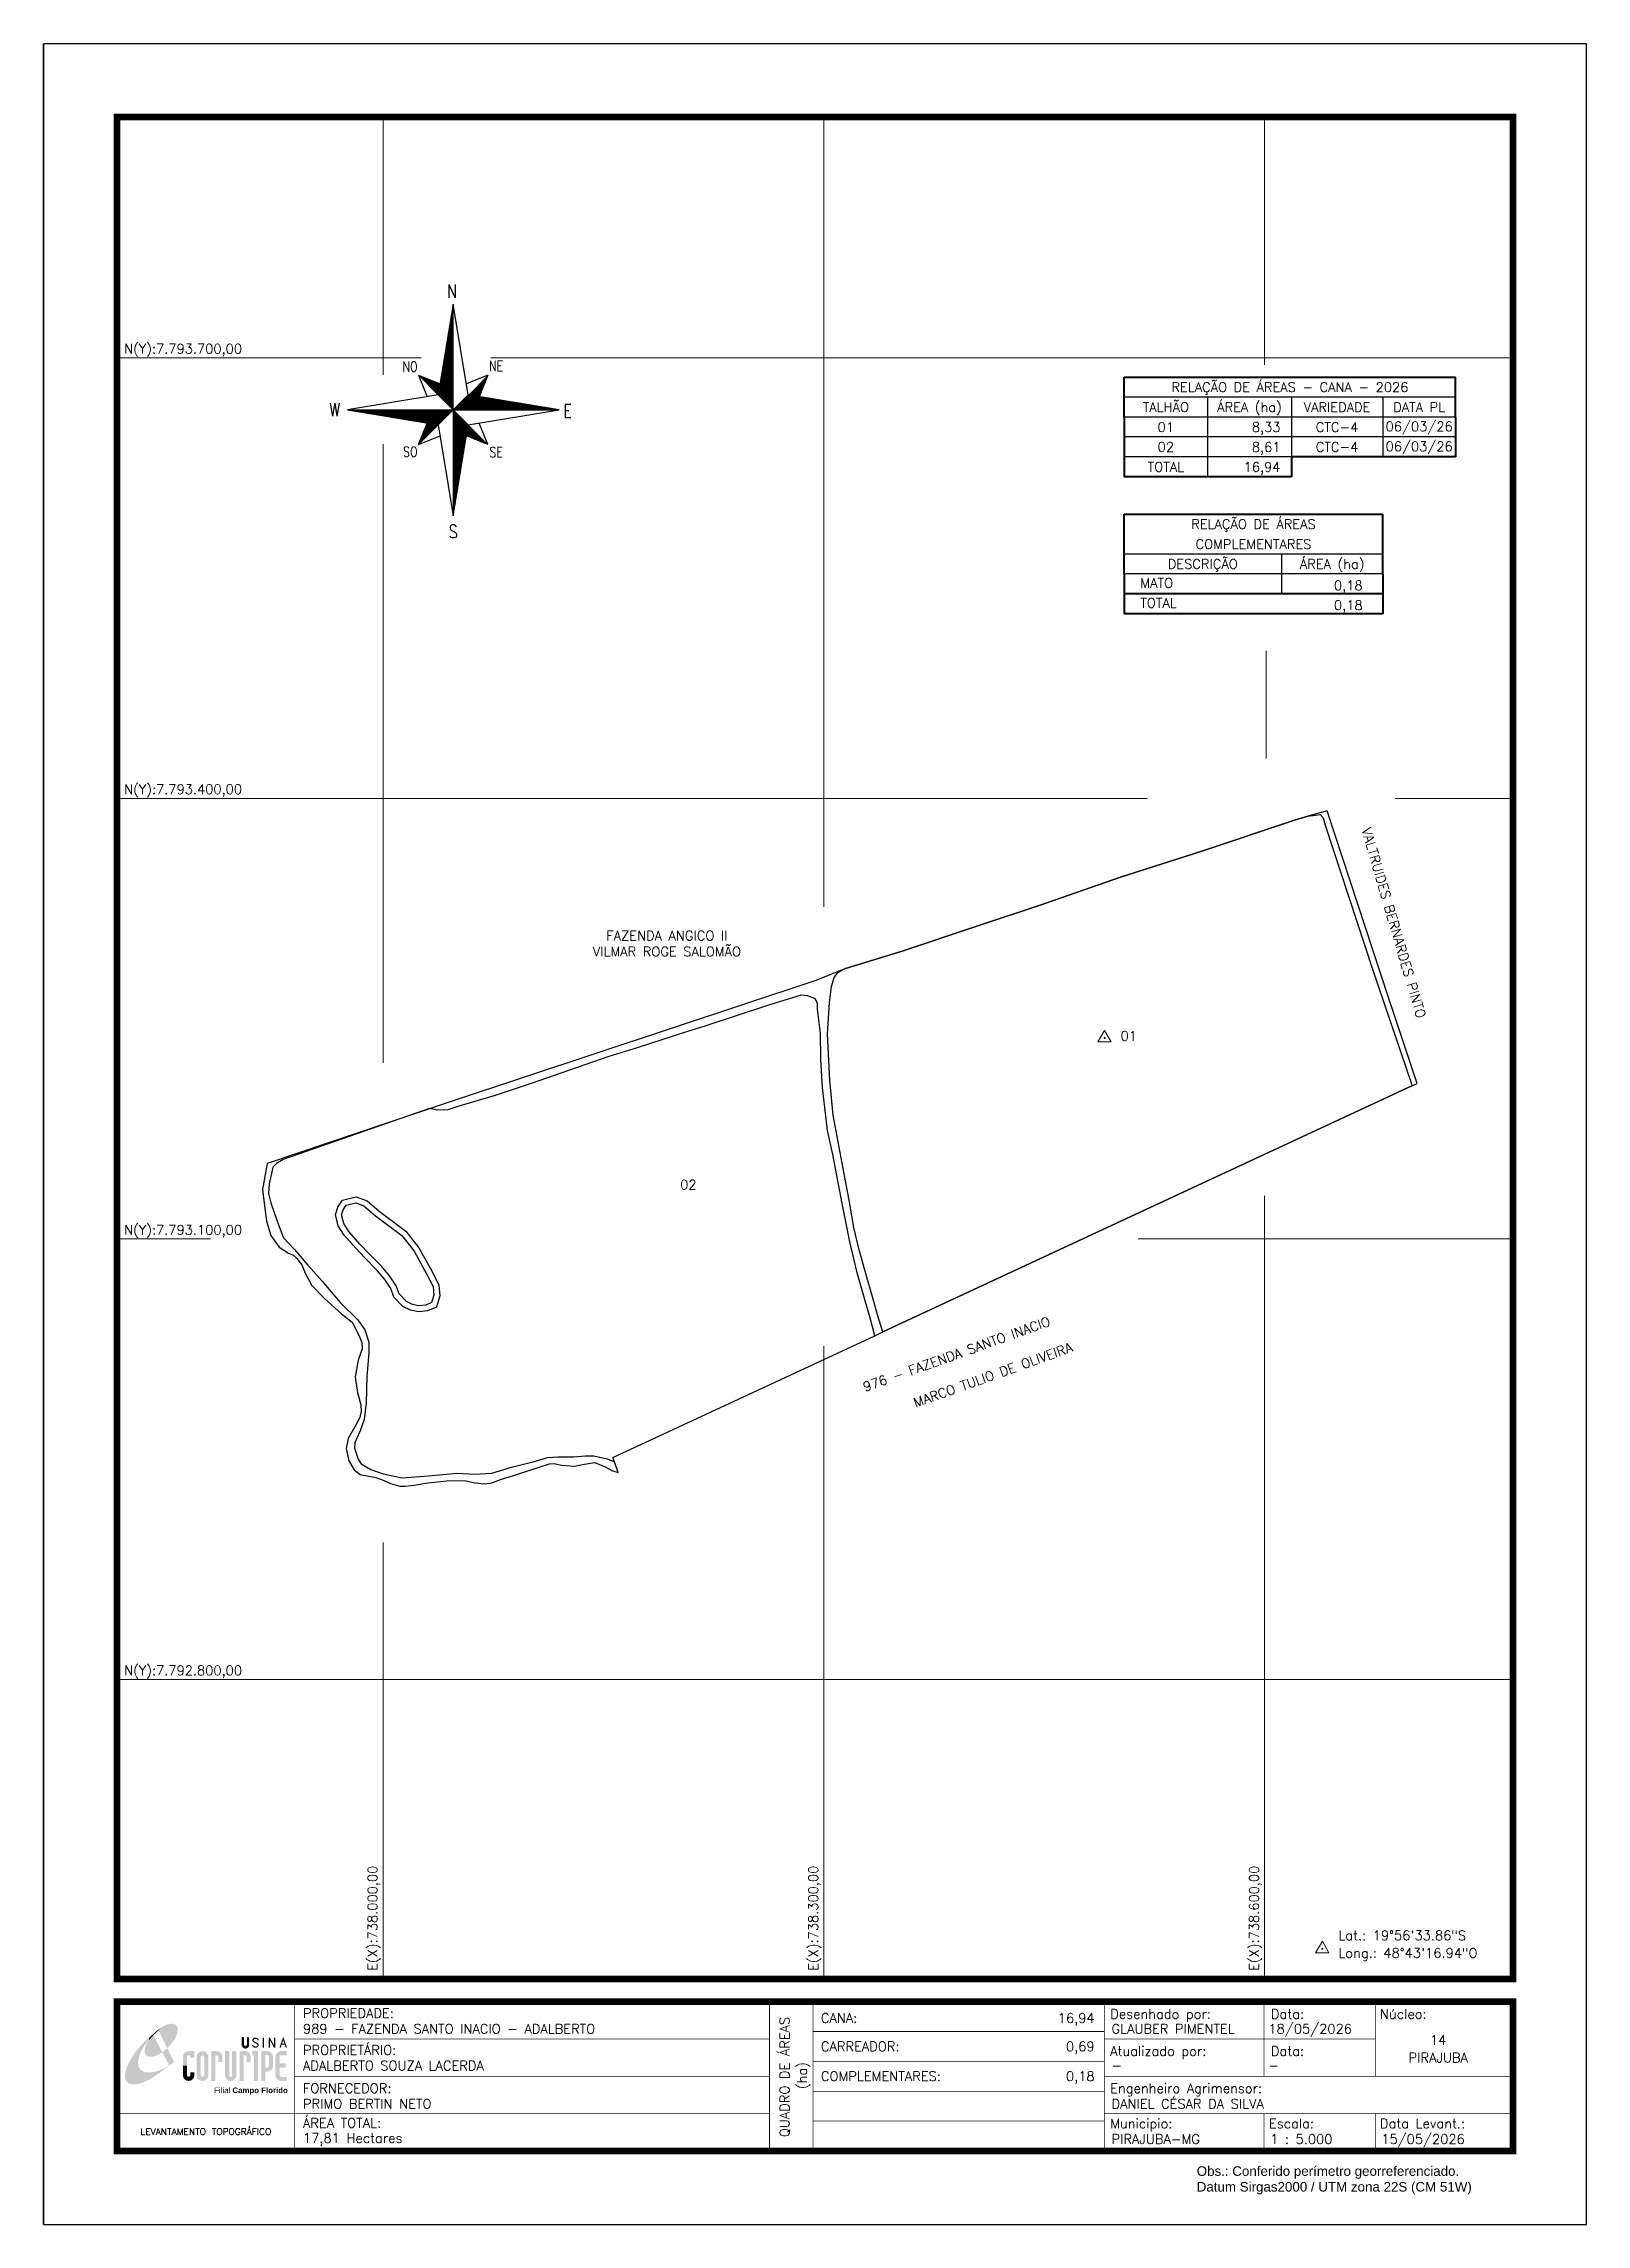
# Model space of a CAD drawing. Header units: inches. Extents: x 737769 to 738819, y 7792429 to 7793914.
import ezdxf
from ezdxf.enums import TextEntityAlignment as Align

# ---------------------------------------------------------------- set-up
doc = ezdxf.new("R2010")
doc.units = ezdxf.units.IN
doc.header["$MEASUREMENT"] = 0
doc.linetypes.add('LIN0', pattern=[0])
for name, color, linetype, lineweight in [('0114000989', 1, 'Continuous', 25), ('0114000989001', 5, 'Continuous', 25), ('0114000989002', 5, 'Continuous', 25), ('MALHA', 8, 'Continuous', 9)]:
    doc.layers.add(name, color=color, linetype=linetype, lineweight=lineweight)
for name, color, linetype in [('MARGEM', 5, 'Continuous'), ('MATO', 3, 'Continuous'), ('QUADRO_DE_AREAS_CANA_2026', 7, 'Continuous'), ('QUADRO_DE_AREAS_COMPLEMENTARES', 7, 'Continuous'), ('SETA_NORTE', 3, 'Continuous'), ('TEXTO', 7, 'Continuous'), ('TEXTO CONFRONTANTES', 7, 'Continuous'), ('TEXTO_NUN_TAL', 7, 'Continuous')]:
    doc.layers.add(name, color=color, linetype=linetype)
doc.styles.add('ARIAL', font='arial.ttf')
doc.styles.add('marcelo', font='arial.ttf')
doc.styles.add('ROMANS', font='')
doc.styles.add('SIMPLEX', font='', dxfattribs={"height": 0.2})
doc.styles.get("Standard").update_dxf_attribs({"font": ''})
doc.styles.get('ROMANS').set_extended_font_data('romans.shx')
doc.styles.get('SIMPLEX').set_extended_font_data('simplex.shx')
doc.styles.get('Standard').set_extended_font_data('txt.shx')

# ---------------------------------------------------------------- blocks, each defined once
blk = doc.blocks.new('A$C78F83FB3')
at = {"layer": 'MARGEM'}
h = blk.add_hatch(color=20, dxfattribs=at)
edge = h.paths.add_edge_path()
edge.add_ellipse((19.49, 23.77), major_axis=(-6.68, -6.67), ratio=0.469426, start_angle=292.73277, end_angle=601.25787)
edge.add_ellipse((22.83, 22.05), major_axis=(12.64, 11.29), ratio=0.457614, start_angle=79.90686, end_angle=107.91393)
edge = h.paths.add_edge_path()
edge.add_ellipse((18.28, 18.7), major_axis=(13.95, 13.59), ratio=0.386848, start_angle=63.96117, end_angle=264.59932)
edge.add_ellipse((22.83, 22.05), major_axis=(12.64, 11.29), ratio=0.457614, start_angle=107.91393, end_angle=245.11815, ccw=False)
edge.add_ellipse((19.49, 23.77), major_axis=(-6.68, -6.67), ratio=0.469426, start_angle=241.25787, end_angle=292.73277, ccw=False)
for color, points in [(20, [(15.46, 26.12), (14.17, 24.81), (14.06, 24.24), (14.39, 23.97), (14.67, 24.54), (19.47, 29.32), (18.48, 28.66), (17.31, 27.78)]), (7, [(58.42, 24.9), (57.9, 24.9), (57.9, 21.73, -0.414214), (57.15, 20.98), (56.84, 20.98, -0.414214), (56.09, 21.73), (56.09, 24.9), (55.57, 24.9), (55.57, 21.73, 0.414214), (56.84, 20.46), (57.15, 20.46, 0.414214), (58.42, 21.73)]), (7, [(61.7, 24.9), (61.23, 24.9, 0.396318), (60.04, 23.78), (60.04, 23.72, 0.151912), (60.39, 22.97), (60.46, 22.92), (62.18, 22), (62.85, 21.83, 0.12407), (62.51, 22.42), (60.75, 23.36, -0.13192), (60.56, 23.77, -0.385578), (61.23, 24.37), (61.7, 24.37, -0.414214), (62.37, 23.7), (62.89, 23.7, 0.414214)]), (7, [(62.37, 23.7), (62.89, 23.7, 0.414214), (61.7, 24.9), (61.23, 24.9, 0.396318), (60.04, 23.78), (60.04, 23.72, 0.151912), (60.39, 22.97), (60.46, 22.92), (62.18, 22), (62.18, 22, -0.131921), (62.37, 21.59, -0.385578), (61.7, 20.98), (61.23, 20.98, -0.414214), (60.56, 21.65), (60.04, 21.65, 0.414214), (61.23, 20.46), (61.7, 20.46, 0.402546), (62.89, 21.61, 0.165292), (62.51, 22.42), (60.75, 23.36, -0.13192), (60.56, 23.77, -0.385578), (61.23, 24.37), (61.7, 24.37, -0.414214)]), (7, [(30.97, 12.46), (29.13, 12.46), (29.13, 8.21, 1), (34.29, 8.21), (34.29, 9.41), (32.45, 9.41), (32.45, 8.21, -1), (30.97, 8.21)])]:
    blk.add_hatch(color=color, dxfattribs=at).paths.add_polyline_path(points)
h = blk.add_hatch(color=7, dxfattribs=at)
h.paths.add_polyline_path([(65.24, 24.9), (64.72, 24.9), (64.72, 20.46), (65.24, 20.46)])
h.paths.add_polyline_path([(67.38, 20.46), (67.9, 20.46), (67.9, 23.74), (69.74, 20.46), (70.23, 20.46), (70.23, 24.9), (69.71, 24.9), (69.71, 21.58), (67.85, 24.9), (67.38, 24.9)])
h.paths.add_polyline_path([(72.17, 20.46), (72.72, 20.46), (73.14, 21.73), (74.49, 21.73), (74.9, 20.46), (75.45, 20.46), (74, 24.9), (73.62, 24.9)])
h.paths.add_polyline_path([(73.81, 23.8), (74.32, 22.25), (73.31, 22.25)], flags=16)
h = blk.add_hatch(color=7, dxfattribs=at)
h.paths.add_polyline_path([(31.71, 18.93, 0.414214), (29.13, 16.35), (29.13, 12.46), (30.97, 12.46), (30.97, 16.35, -0.414214), (31.71, 17.09), (32.45, 17.09), (32.45, 16.02), (34.29, 16.02), (34.29, 18.93)])
h.paths.add_polyline_path([(44.15, 17.09, -0.414214), (44.89, 16.35), (44.89, 14.1), (46.72, 14.1), (46.72, 16.17, 0.433937), (44.15, 18.93), (41.77, 18.93), (41.77, 12.46), (43.61, 12.46), (43.61, 17.09)])
h.paths.add_polyline_path([(43.61, 12.46), (41.77, 12.46), (41.77, 5.62), (43.61, 5.62)])
h.paths.add_polyline_path([(47.92, 12.46), (49.75, 12.46), (49.75, 18.93), (47.92, 18.93)])
h.paths.add_polyline_path([(52.91, 18.93), (51.08, 18.93), (51.08, 12.46), (52.91, 12.46)])
h.paths.add_polyline_path([(51.08, 8.12, -1), (49.75, 8.12), (49.75, 12.46), (47.92, 12.46), (47.92, 8.12, 1), (52.91, 8.12), (52.91, 12.46), (51.08, 12.46)])
h.paths.add_polyline_path([(54.41, 12.46), (56.25, 12.46), (56.25, 17.09), (56.79, 17.09, -0.414214), (57.53, 16.35), (57.53, 14.1), (59.36, 14.1), (59.36, 16.17, 0.433937), (56.79, 18.93), (54.41, 18.93)])
h.paths.add_polyline_path([(56.25, 12.46), (54.41, 12.46), (54.41, 5.62), (56.25, 5.62)])
h.paths.add_polyline_path([(60.73, 12.46), (62.58, 12.46), (62.58, 18.93), (60.02, 18.93), (60.02, 17.08), (60.73, 17.08)])
h.paths.add_polyline_path([(62.58, 12.46), (60.73, 12.46), (60.73, 5.62), (62.58, 5.62)])
h.paths.add_polyline_path([(64.06, 12.46), (65.82, 12.46), (65.82, 17.17), (66.66, 17.17, -0.450417), (67.48, 16.25), (67.48, 12.46), (69.24, 12.46, 0.002307), (69.24, 12.48, 0.005282), (69.23, 12.54, -0.000938), (69.23, 12.53), (69.23, 16.17, 0.433937), (66.66, 18.93), (64.06, 18.93)])
h.paths.add_polyline_path([(64.06, 5.62), (65.82, 5.62), (65.82, 9.77), (66.66, 9.77, 0.426056), (69.24, 12.46), (67.48, 12.46), (67.48, 12.45, -0.450417), (66.66, 11.53), (65.82, 11.53), (65.82, 12.46), (64.06, 12.46)])
h.paths.add_polyline_path([(70.37, 12.46), (74.87, 12.46), (74.87, 13.44), (72.21, 13.44), (72.21, 16.35, -0.414214), (72.95, 17.09), (75.38, 17.09), (75.38, 18.93), (72.95, 18.93, 0.414214), (70.37, 16.35)])
h.paths.add_polyline_path([(72.21, 11.62), (74.87, 11.62), (74.87, 12.46), (70.37, 12.46), (70.37, 8.21, 0.414214), (72.95, 5.62), (75.38, 5.62), (75.38, 7.47), (72.95, 7.47, -0.414214), (72.21, 8.21)])
h = blk.add_hatch(color=7, dxfattribs=at)
h.paths.add_polyline_path([(35.29, 16.35), (35.29, 8.21, 1), (40.46, 8.21, 0.016978), (40.45, 8.38), (40.45, 16.17, 0.433937), (37.88, 18.93), (37.87, 18.93, 0.41391)])
h.paths.add_polyline_path([(38.62, 16.35), (38.62, 8.21, -1), (37.13, 8.21), (37.13, 16.35, -1)], flags=16)
at = {"layer": 'MARGEM', "color": 7}
blk.add_lwpolyline([(58.42, 24.9), (57.9, 24.9), (57.9, 21.73, -0.414214), (57.15, 20.98), (56.84, 20.98, -0.414214), (56.09, 21.73), (56.09, 24.9), (55.57, 24.9), (55.57, 21.73, 0.414214), (56.84, 20.46), (57.15, 20.46, 0.414214), (58.42, 21.73), (58.42, 24.9)], format="xyb", close=True, dxfattribs=at)
at = {"layer": 'MARGEM', "color": 252, "insert": (43.05, 2.72), "char_height": 2.5, "attachment_point": 1, "style": 'ARIAL'}
blk.add_mtext_dynamic_manual_height_columns('Filial {\\fArial|b1|i0|c0|p34;Campo Florido}', width=33.0271, gutter_width=2.46, heights=[2.95], dxfattribs=at)
blk = doc.blocks.new('A$C309442C0')
at = {"layer": 'SETA_NORTE', "linetype": 'Continuous'}
h = blk.add_hatch(dxfattribs=at)
h.set_pattern_fill('ANSI31', color=256, scale=0.1375, angle=-90, style=0)
h.set_pattern_definition([(315, (-215853.3434, 13873.16845), (0.3086963042, 0.3086963042), [])])
h.paths.add_polyline_path([(73.5, 97.4), (74.7, 104.9), (60, 110.8)])
h = blk.add_hatch(dxfattribs=at)
h.set_pattern_fill('ANSI31', color=256, scale=0.1375, angle=180, style=0)
h.set_pattern_definition([(225, (13869.59828, 216024.21475), (0.3086963042, -0.3086963042), [])])
h.paths.add_polyline_path([(93.8, 97.4), (101.4, 96.2), (107.3, 110.8)])
h = blk.add_hatch(dxfattribs=at)
h.set_pattern_fill('ANSI31', color=256, scale=0.1375, style=0)
h.set_pattern_definition([(45, (-13702.2971, -215849.77324), (-0.3086963042, 0.3086963042), [])])
h.paths.add_polyline_path([(73.5, 77), (65.9, 78.3), (60, 63.6)])
h = blk.add_hatch(dxfattribs=at)
h.set_pattern_fill('ANSI31', color=256, scale=0.1375, angle=90, style=0)
h.set_pattern_definition([(135, (216020.6446, -13698.72693), (-0.3086963042, -0.3086963042), [])])
h.paths.add_polyline_path([(93.8, 77), (92.6, 69.5), (107.3, 63.6)])
for p, q in [((81.6, 146.8), (83.7, 148.9)), ((81.7, 147.6), (83.7, 149.5)), ((81.8, 148.3), (83.7, 150.1)), ((82, 149.1), (83.7, 150.8)), ((82.1, 149.9), (83.7, 151.4)), ((82.2, 150.6), (83.7, 152.1)), ((82.3, 151.4), (83.7, 152.7)), ((82.5, 152.2), (83.7, 153.3)), ((82.6, 152.9), (83.7, 154)), ((82.7, 153.7), (83.7, 154.6)), ((82.9, 154.4), (83.7, 155.2)), ((83, 155.2), (83.7, 155.9)), ((83.1, 156), (83.7, 156.5)), ((83.2, 156.7), (83.7, 157.2)), ((83.4, 157.5), (83.7, 157.8)), ((83.5, 158.3), (83.7, 158.4)), ((83.6, 159), (83.7, 159.1)), ((78.7, 129.3), (83.7, 134.2)), ((78.8, 130), (83.7, 134.9)), ((79, 130.8), (83.7, 135.5)), ((79.1, 131.6), (83.7, 136.1)), ((79.2, 132.3), (83.7, 136.8)), ((79.3, 133.1), (83.7, 137.4)), ((79.5, 133.8), (83.7, 138)), ((79.6, 134.6), (83.7, 138.7)), ((79.7, 135.4), (83.7, 139.3)), ((79.8, 136.1), (83.7, 140)), ((80, 136.9), (83.7, 140.6)), ((80.1, 137.7), (83.7, 141.2)), ((80.2, 138.4), (83.7, 141.9)), ((80.3, 139.2), (83.7, 142.5)), ((80.5, 139.9), (83.7, 143.1)), ((80.6, 140.7), (83.7, 143.8)), ((80.7, 141.5), (83.7, 144.4)), ((80.8, 142.2), (83.7, 145)), ((81, 143), (83.7, 145.7)), ((81.1, 143.8), (83.7, 146.3)), ((81.2, 144.5), (83.7, 147)), ((81.3, 145.3), (83.7, 147.6)), ((81.5, 146.1), (83.7, 148.2)), ((75.7, 111), (83.7, 118.9)), ((75.8, 111.7), (83.7, 119.6)), ((75.9, 112.5), (83.7, 120.2)), ((76.1, 113.3), (83.7, 120.8)), ((76.2, 114), (83.7, 121.5)), ((76.3, 114.8), (83.7, 122.1)), ((76.4, 115.5), (83.7, 122.8)), ((76.6, 116.3), (83.7, 123.4)), ((76.7, 117.1), (83.7, 124)), ((76.8, 117.8), (83.7, 124.7)), ((76.9, 118.6), (83.7, 125.3)), ((77.1, 119.4), (83.7, 125.9)), ((77.2, 120.1), (83.7, 126.6)), ((77.3, 120.9), (83.7, 127.2)), ((77.4, 121.6), (83.7, 127.8)), ((77.6, 122.4), (83.7, 128.5)), ((77.7, 123.2), (83.7, 129.1)), ((77.8, 123.9), (83.7, 129.8)), ((78, 124.7), (83.7, 130.4)), ((78.1, 125.5), (83.7, 131)), ((78.2, 126.2), (83.7, 131.7)), ((78.3, 127), (83.7, 132.3)), ((78.5, 127.7), (83.7, 132.9)), ((78.6, 128.5), (83.7, 133.6)), ((60, 110.8), (74.7, 104.9)), ((60, 110.8), (65.9, 96.2)), ((73.5, 97.3), (83.7, 107.5)), ((73.6, 98), (83.7, 108.1)), ((73.7, 98.8), (83.7, 108.7)), ((73.8, 99.5), (83.7, 109.4)), ((73.8, 97), (83.7, 106.8)), ((73.9, 100.3), (83.7, 110)), ((74.1, 101.1), (83.7, 110.6)), ((74.2, 101.8), (83.7, 111.3)), ((74.2, 96.7), (83.7, 106.2)), ((74.3, 102.6), (83.7, 111.9)), ((74.4, 103.3), (83.7, 112.6)), ((74.5, 96.4), (83.7, 105.6)), ((74.6, 104.1), (83.7, 113.2)), ((74.7, 104.9), (83.7, 113.8)), ((74.8, 105.6), (83.7, 114.5)), ((74.8, 96.1), (83.7, 104.9)), ((74.9, 106.4), (83.7, 115.1)), ((75.1, 107.2), (83.7, 115.7)), ((75.1, 95.7), (83.7, 104.3)), ((75.2, 107.9), (83.7, 116.4)), ((75.3, 108.7), (83.7, 117)), ((75.4, 109.4), (83.7, 117.7)), ((75.6, 110.2), (83.7, 118.3)), ((107.3, 110.8), (92.6, 104.9)), ((107.3, 110.8), (101.4, 96.2)), ((75.4, 95.4), (83.7, 103.6)), ((75.8, 95.1), (83.7, 103)), ((76.1, 94.8), (83.7, 102.4)), ((76.4, 94.5), (83.7, 101.7)), ((76.7, 94.2), (83.7, 101.1)), ((77, 93.8), (83.7, 100.5)), ((77.4, 93.5), (83.7, 99.8)), ((77.7, 93.2), (83.7, 99.2)), ((78, 92.9), (83.7, 98.5)), ((78.3, 92.6), (83.7, 97.9)), ((78.6, 92.2), (83.7, 97.3)), ((78.9, 91.9), (83.7, 96.6)), ((79.3, 91.6), (83.7, 96)), ((79.6, 91.3), (83.7, 95.4)), ((79.9, 91), (83.7, 94.7)), ((80.2, 90.7), (83.7, 94.1)), ((80.5, 90.3), (83.7, 93.4)), ((80.9, 90), (83.7, 92.8)), ((81.2, 89.7), (83.7, 92.2)), ((81.5, 89.4), (83.7, 91.5)), ((81.8, 89.1), (83.7, 90.9)), ((82.1, 88.7), (83.7, 90.3)), ((82.4, 88.4), (83.7, 89.6)), ((83.8, 87.2), (94, 97.4)), ((84.4, 87.2), (94.5, 97.3)), ((85.1, 87.2), (95.1, 97.2)), ((85.7, 87.2), (95.6, 97.1)), ((86.3, 87.2), (96.2, 97)), ((87, 87.2), (96.7, 96.9)), ((87.6, 87.2), (97.2, 96.9)), ((88.3, 87.2), (97.8, 96.8)), ((88.9, 87.2), (98.3, 96.7)), ((89.5, 87.2), (98.9, 96.6)), ((90.2, 87.2), (99.4, 96.5)), ((90.8, 87.2), (100, 96.4)), ((91.4, 87.2), (100.5, 96.3)), ((92.1, 87.2), (101.1, 96.2)), ((92.7, 87.2), (101.6, 96.1)), ((93.4, 87.2), (102.2, 96)), ((94, 87.2), (102.7, 96)), ((94.6, 87.2), (103.3, 95.9)), ((95.3, 87.2), (103.8, 95.8)), ((95.9, 87.2), (104.4, 95.7)), ((96.5, 87.2), (104.9, 95.6)), ((97.2, 87.2), (105.5, 95.5)), ((97.8, 87.2), (106, 95.4)), ((98.4, 87.2), (106.5, 95.3)), ((99.1, 87.2), (107.1, 95.2)), ((99.7, 87.2), (107.6, 95.1)), ((100.4, 87.2), (108.2, 95.1)), ((101, 87.2), (108.7, 95)), ((101.6, 87.2), (109.3, 94.9)), ((102.3, 87.2), (109.8, 94.8)), ((102.9, 87.2), (110.4, 94.7)), ((103.5, 87.2), (110.9, 94.6)), ((104.2, 87.2), (111.5, 94.5)), ((104.8, 87.2), (112, 94.4)), ((105.5, 87.2), (112.6, 94.3)), ((106.1, 87.2), (113.1, 94.2)), ((106.7, 87.2), (113.7, 94.1)), ((107.4, 87.2), (114.2, 94.1)), ((108, 87.2), (114.8, 94)), ((108.6, 87.2), (115.3, 93.9)), ((109.3, 87.2), (115.8, 93.8)), ((109.9, 87.2), (116.4, 93.7)), ((110.6, 87.2), (116.9, 93.6)), ((111.2, 87.2), (117.5, 93.5)), ((111.8, 87.2), (118, 93.4)), ((112.5, 87.2), (118.6, 93.3)), ((113.1, 87.2), (119.1, 93.2)), ((113.7, 87.2), (119.7, 93.2)), ((114.4, 87.2), (120.2, 93.1)), ((115, 87.2), (120.8, 93)), ((115.6, 87.2), (121.3, 92.9)), ((116.3, 87.2), (121.9, 92.8)), ((116.9, 87.2), (122.4, 92.7)), ((117.6, 87.2), (123, 92.6)), ((118.2, 87.2), (123.5, 92.5)), ((118.8, 87.2), (124, 92.4)), ((119.5, 87.2), (124.6, 92.3)), ((120.1, 87.2), (125.1, 92.3)), ((120.7, 87.2), (125.7, 92.2)), ((121.4, 87.2), (126.2, 92.1)), ((122, 87.2), (126.8, 92)), ((122.7, 87.2), (127.3, 91.9)), ((123.3, 87.2), (127.9, 91.8)), ((123.9, 87.2), (128.4, 91.7)), ((124.6, 87.2), (129, 91.6)), ((125.2, 87.2), (129.5, 91.5)), ((125.8, 87.2), (130.1, 91.4)), ((126.5, 87.2), (130.6, 91.4)), ((127.1, 87.2), (131.2, 91.3)), ((127.8, 87.2), (131.7, 91.2)), ((128.4, 87.2), (132.3, 91.1)), ((129, 87.2), (132.8, 91)), ((129.7, 87.2), (133.3, 90.9)), ((130.3, 87.2), (133.9, 90.8)), ((130.9, 87.2), (134.4, 90.7)), ((131.6, 87.2), (135, 90.6)), ((132.2, 87.2), (135.5, 90.5)), ((132.8, 87.2), (136.1, 90.5)), ((133.5, 87.2), (136.6, 90.4)), ((134.1, 87.2), (137.2, 90.3)), ((134.8, 87.2), (137.7, 90.2)), ((135.4, 87.2), (138.3, 90.1)), ((136, 87.2), (138.8, 90)), ((136.7, 87.2), (139.4, 89.9)), ((137.3, 87.2), (139.9, 89.8)), ((137.9, 87.2), (140.5, 89.7)), ((138.6, 87.2), (141, 89.6)), ((139.2, 87.2), (141.6, 89.6)), ((139.9, 87.2), (142.1, 89.5)), ((140.5, 87.2), (142.6, 89.4)), ((141.1, 87.2), (143.2, 89.3)), ((141.8, 87.2), (143.7, 89.2)), ((142.4, 87.2), (144.3, 89.1)), ((11.8, 87.2), (11.8, 87.2)), ((12.3, 87.1), (12.4, 87.2)), ((12.9, 87), (13.1, 87.2)), ((13.4, 86.9), (13.7, 87.2)), ((14, 86.8), (14.4, 87.2)), ((14.5, 86.7), (15, 87.2)), ((15.1, 86.6), (15.6, 87.2)), ((15.6, 86.6), (16.3, 87.2)), ((16.2, 86.5), (16.9, 87.2)), ((16.7, 86.4), (17.5, 87.2)), ((17.2, 86.3), (18.2, 87.2)), ((17.8, 86.2), (18.8, 87.2)), ((18.3, 86.1), (19.5, 87.2)), ((18.9, 86), (20.1, 87.2)), ((19.4, 85.9), (20.7, 87.2)), ((20, 85.8), (21.4, 87.2)), ((20.5, 85.7), (22, 87.2)), ((21.1, 85.7), (22.6, 87.2)), ((21.6, 85.6), (23.3, 87.2)), ((22.2, 85.5), (23.9, 87.2)), ((22.7, 85.4), (24.6, 87.2)), ((23.3, 85.3), (25.2, 87.2)), ((23.8, 85.2), (25.8, 87.2)), ((24.4, 85.1), (26.5, 87.2)), ((24.9, 85), (27.1, 87.2)), ((25.5, 84.9), (27.7, 87.2)), ((26, 84.8), (28.4, 87.2)), ((26.5, 84.8), (29, 87.2)), ((27.1, 84.7), (29.6, 87.2)), ((27.6, 84.6), (30.3, 87.2)), ((28.2, 84.5), (30.9, 87.2)), ((28.7, 84.4), (31.6, 87.2)), ((29.3, 84.3), (32.2, 87.2)), ((29.8, 84.2), (32.8, 87.2)), ((30.4, 84.1), (33.5, 87.2)), ((30.9, 84), (34.1, 87.2)), ((31.5, 83.9), (34.7, 87.2)), ((32, 83.9), (35.4, 87.2)), ((32.6, 83.8), (36, 87.2)), ((33.1, 83.7), (36.7, 87.2)), ((33.7, 83.6), (37.3, 87.2)), ((34.2, 83.5), (37.9, 87.2)), ((34.7, 83.4), (38.6, 87.2)), ((35.3, 83.3), (39.2, 87.2)), ((35.8, 83.2), (39.8, 87.2)), ((36.4, 83.1), (40.5, 87.2)), ((36.9, 83), (41.1, 87.2)), ((37.5, 83), (41.8, 87.2)), ((38, 82.9), (42.4, 87.2)), ((38.6, 82.8), (43, 87.2)), ((39.1, 82.7), (43.7, 87.2)), ((39.7, 82.6), (44.3, 87.2)), ((40.2, 82.5), (44.9, 87.2)), ((40.8, 82.4), (45.6, 87.2)), ((41.3, 82.3), (46.2, 87.2)), ((41.9, 82.2), (46.8, 87.2)), ((42.4, 82.1), (47.5, 87.2)), ((43, 82.1), (48.1, 87.2)), ((43.5, 82), (48.8, 87.2)), ((44, 81.9), (49.4, 87.2)), ((44.6, 81.8), (50, 87.2)), ((45.1, 81.7), (50.7, 87.2)), ((45.7, 81.6), (51.3, 87.2)), ((46.2, 81.5), (51.9, 87.2)), ((46.8, 81.4), (52.6, 87.2)), ((47.3, 81.3), (53.2, 87.2)), ((47.9, 81.2), (53.9, 87.2)), ((48.4, 81.2), (54.5, 87.2)), ((49, 81.1), (55.1, 87.2)), ((49.5, 81), (55.8, 87.2)), ((50.1, 80.9), (56.4, 87.2)), ((50.6, 80.8), (57, 87.2)), ((51.2, 80.7), (57.7, 87.2)), ((51.7, 80.6), (58.3, 87.2)), ((52.3, 80.5), (59, 87.2)), ((52.8, 80.4), (59.6, 87.2)), ((53.3, 80.3), (60.2, 87.2)), ((53.9, 80.3), (60.9, 87.2)), ((54.4, 80.2), (61.5, 87.2)), ((55, 80.1), (62.1, 87.2)), ((55.5, 80), (62.8, 87.2)), ((56.1, 79.9), (63.4, 87.2)), ((56.6, 79.8), (64, 87.2)), ((57.2, 79.7), (64.7, 87.2)), ((57.7, 79.6), (65.3, 87.2)), ((58.3, 79.5), (66, 87.2)), ((58.8, 79.4), (66.6, 87.2)), ((59.4, 79.4), (67.2, 87.2)), ((59.9, 79.3), (67.9, 87.2)), ((83.7, 87.2), (60, 63.6)), ((60, 63.6), (65.9, 78.3)), ((60.5, 79.2), (68.5, 87.2)), ((61, 79.1), (69.1, 87.2)), ((61.5, 79), (69.8, 87.2)), ((62.1, 78.9), (70.4, 87.2)), ((62.6, 78.8), (71.1, 87.2)), ((63.2, 78.7), (71.7, 87.2)), ((63.7, 78.6), (72.3, 87.2)), ((64.3, 78.5), (73, 87.2)), ((64.8, 78.4), (73.6, 87.2)), ((65.4, 78.4), (74.2, 87.2)), ((65.9, 78.3), (74.9, 87.2)), ((66.5, 78.2), (75.5, 87.2)), ((67, 78.1), (76.2, 87.2)), ((67.6, 78), (76.8, 87.2)), ((68.1, 77.9), (77.4, 87.2)), ((68.7, 77.8), (78.1, 87.2)), ((69.2, 77.7), (78.7, 87.2)), ((69.8, 77.6), (79.3, 87.2)), ((70.3, 77.5), (80, 87.2)), ((70.8, 77.5), (80.6, 87.2)), ((71.4, 77.4), (81.2, 87.2)), ((71.9, 77.3), (81.9, 87.2)), ((72.5, 77.2), (82.5, 87.2)), ((73, 77.1), (83.2, 87.2)), ((82.8, 88.1), (83.7, 89)), ((83.1, 87.8), (83.7, 88.4)), ((83.4, 87.5), (83.7, 87.7)), ((83.7, 87.1), (83.7, 87.1)), ((83.7, 86.4), (84, 86.8)), ((83.7, 85.8), (84.4, 86.5)), ((83.7, 85.2), (84.7, 86.2)), ((83.7, 84.5), (85, 85.9)), ((83.7, 83.9), (85.3, 85.6)), ((83.7, 83.3), (85.6, 85.2)), ((83.7, 82.6), (86, 84.9)), ((83.7, 82), (86.3, 84.6)), ((83.7, 81.3), (86.6, 84.3)), ((83.7, 80.7), (86.9, 84)), ((83.7, 80.1), (87.2, 83.6)), ((83.7, 79.4), (87.5, 83.3)), ((83.7, 78.8), (87.9, 83)), ((83.7, 78.2), (88.2, 82.7)), ((83.7, 77.5), (88.5, 82.4)), ((83.7, 76.9), (88.8, 82.1)), ((83.7, 76.2), (89.1, 81.7)), ((83.7, 75.6), (89.5, 81.4)), ((83.7, 75), (89.8, 81.1)), ((83.7, 74.3), (90.1, 80.8)), ((83.7, 73.7), (90.4, 80.5)), ((83.7, 73.1), (90.7, 80.1)), ((83.7, 72.4), (91, 79.8)), ((83.7, 71.8), (91.4, 79.5)), ((83.7, 71.2), (91.7, 79.2)), ((83.7, 70.5), (92, 78.9)), ((83.7, 69.9), (92.3, 78.5)), ((83.7, 69.2), (92.6, 78.2)), ((83.7, 68.6), (93, 77.9)), ((83.7, 68), (93.3, 77.6)), ((83.7, 67.3), (93.6, 77.3)), ((83.7, 66.7), (93.8, 76.9)), ((83.7, 66.1), (93.7, 76.1)), ((83.7, 65.4), (93.6, 75.3)), ((83.7, 64.8), (93.4, 74.6)), ((107.3, 63.6), (101.4, 78.3)), ((143, 87.2), (144.8, 89)), ((143.7, 87.2), (145.4, 88.9)), ((144.3, 87.2), (145.9, 88.8)), ((144.9, 87.2), (146.5, 88.7)), ((145.6, 87.2), (147, 88.7)), ((146.2, 87.2), (147.6, 88.6)), ((146.9, 87.2), (148.1, 88.5)), ((147.5, 87.2), (148.7, 88.4)), ((148.1, 87.2), (149.2, 88.3)), ((148.8, 87.2), (149.8, 88.2)), ((149.4, 87.2), (150.3, 88.1)), ((150, 87.2), (150.8, 88)), ((150.7, 87.2), (151.4, 87.9)), ((151.3, 87.2), (151.9, 87.8)), ((152, 87.2), (152.5, 87.8)), ((152.6, 87.2), (153, 87.7)), ((153.2, 87.2), (153.6, 87.6)), ((153.9, 87.2), (154.1, 87.5)), ((154.5, 87.2), (154.7, 87.4)), ((155.1, 87.2), (155.2, 87.3)), ((60, 63.6), (74.7, 69.5)), ((83.7, 64.1), (93.3, 73.8)), ((83.7, 63.5), (93.2, 73)), ((83.7, 62.9), (93.1, 72.3)), ((83.7, 62.2), (92.9, 71.5)), ((83.7, 61.6), (92.8, 70.8)), ((83.7, 61), (92.7, 70)), ((83.7, 60.3), (92.6, 69.2)), ((83.7, 59.7), (92.4, 68.5)), ((83.7, 59), (92.3, 67.7)), ((83.7, 58.4), (92.2, 66.9)), ((83.7, 57.8), (92.1, 66.2)), ((83.7, 57.1), (91.9, 65.4)), ((83.7, 56.5), (91.8, 64.7)), ((83.7, 55.9), (91.7, 63.9)), ((83.7, 55.2), (91.6, 63.1)), ((83.7, 54.6), (91.4, 62.4)), ((83.7, 54), (91.3, 61.6)), ((83.7, 53.3), (91.2, 60.8)), ((83.7, 52.7), (91.1, 60.1)), ((107.3, 63.6), (92.6, 69.5)), ((83.7, 52), (90.9, 59.3)), ((83.7, 51.4), (90.8, 58.6)), ((83.7, 50.8), (90.7, 57.8)), ((83.7, 50.1), (90.5, 57)), ((83.7, 49.5), (90.4, 56.3)), ((83.7, 48.9), (90.3, 55.5)), ((83.7, 48.2), (90.2, 54.7)), ((83.7, 47.6), (90, 54)), ((83.7, 46.9), (89.9, 53.2)), ((83.7, 46.3), (89.8, 52.5)), ((83.7, 45.7), (89.7, 51.7)), ((83.7, 45), (89.5, 50.9)), ((83.7, 44.4), (89.4, 50.2)), ((83.7, 43.8), (89.3, 49.4)), ((83.7, 43.1), (89.2, 48.6)), ((83.7, 42.5), (89, 47.9)), ((83.7, 41.8), (88.9, 47.1)), ((83.7, 41.2), (88.8, 46.3)), ((83.7, 40.6), (88.7, 45.6)), ((83.7, 39.9), (88.5, 44.8)), ((83.7, 39.3), (88.4, 44.1)), ((83.7, 38.7), (88.3, 43.3)), ((83.7, 38), (88.2, 42.5)), ((83.7, 37.4), (88, 41.8)), ((83.7, 36.8), (87.9, 41)), ((83.7, 36.1), (87.8, 40.2)), ((83.7, 35.5), (87.7, 39.5)), ((83.7, 34.8), (87.5, 38.7)), ((83.7, 34.2), (87.4, 38)), ((83.7, 33.6), (87.3, 37.2)), ((83.7, 32.9), (87.2, 36.4)), ((83.7, 32.3), (87, 35.7)), ((83.7, 31.7), (86.9, 34.9)), ((83.7, 31), (86.8, 34.1)), ((83.7, 30.4), (86.7, 33.4)), ((83.7, 29.7), (86.5, 32.6)), ((83.7, 29.1), (86.4, 31.9)), ((83.7, 28.5), (86.3, 31.1)), ((83.7, 27.8), (86.2, 30.3)), ((83.7, 27.2), (86, 29.6)), ((83.7, 26.6), (85.9, 28.8)), ((83.7, 25.9), (85.8, 28)), ((83.7, 25.3), (85.6, 27.3)), ((83.7, 24.6), (85.5, 26.5)), ((83.7, 24), (85.4, 25.8)), ((83.7, 23.4), (85.3, 25)), ((83.7, 22.7), (85.1, 24.2)), ((83.7, 22.1), (85, 23.5)), ((83.7, 21.5), (84.9, 22.7)), ((83.7, 20.8), (84.8, 21.9)), ((83.7, 20.2), (84.6, 21.2)), ((83.7, 19.6), (84.5, 20.4)), ((83.7, 18.9), (84.4, 19.7)), ((83.7, 18.3), (84.3, 18.9)), ((83.7, 17.6), (84.1, 18.1)), ((83.7, 17), (84, 17.4)), ((83.7, 16.4), (83.9, 16.6)), ((83.7, 15.7), (83.8, 15.8))]:
    blk.add_line(p, q, dxfattribs=at)
blk.add_lwpolyline([(93.8, 77), (155.7, 87.2), (93.8, 97.4), (83.7, 159.3), (73.5, 97.4), (11.6, 87.2), (73.5, 77), (83.7, 15.1)], close=True, dxfattribs=at)
for points in [[(83.7, 87.2), (83.7, 159.3)], [(83.7, 87.2), (73.5, 97.4)], [(83.7, 87.2), (93.8, 97.4)], [(11.6, 87.2), (155.7, 87.2)], [(83.7, 87.2), (73.5, 77)], [(83.7, 87.2), (93.8, 77)], [(83.7, 87.2), (83.7, 15.1)]]:
    blk.add_lwpolyline(points, dxfattribs=at)
at = {"layer": 'SETA_NORTE', "color": 0, "lineweight": 30, "style": 'ROMANS', "width": 0.8}
for s, height, p in [('N ', 8.94, (79.5, 163.6)), ('NO', 6.88, (49.1, 113.2)), ('NE', 6.87, (108, 113.7)), ('W', 8.94, (-0.7, 82.9)), ('E', 8.94, (158.6, 82.1)), ('SO', 6.88, (49.5, 55.3)), ('SE', 6.87, (108.3, 55)), ('S', 8.94, (80.6, 0))]:
    blk.add_text(s, height=height, dxfattribs=at).set_placement(p)

msp = doc.modelspace()

# ---------------------------------------------------------------- linework, layer by layer
at = {"layer": '0114000989', "color": 1, "linetype": 'Continuous'}
msp.add_lwpolyline([(738314.8, 7793284.1), (738294.5, 7793275.9), (738046.3, 7793193.6), (737921.1, 7793151.4), (737918, 7793133.7), (737919.8, 7793118.9), (737920.7, 7793112), (737923.7, 7793102.3), (737929.4, 7793094.5), (737935.6, 7793090.4), (737939, 7793089), (737941.4, 7793086.7), (737944.8, 7793082.3), (737947.1, 7793076.6), (737951.5, 7793068.2), (737960.1, 7793059.4), (737971.8, 7793048.9), (737979, 7793043.3), (737983.6, 7793034.4), (737985.6, 7793029.4), (737985.8, 7793025.1), (737983, 7793017.4), (737981, 7793006), (737982.6, 7792995.4), (737984.8, 7792987.1), (737985.1, 7792982.6), (737984.2, 7792978.5), (737980.8, 7792972), (737976.3, 7792964.2), (737975, 7792957.4), (737976.8, 7792949), (737980.3, 7792942.7), (737984.4, 7792939.6), (737990.3, 7792938.5), (737995, 7792937.5), (738000, 7792935.8), (738005, 7792933.5), (738011.5, 7792931.7), (738015, 7792931.6), (738021.2, 7792932.3), (738030.5, 7792933.9), (738043.4, 7792935.2), (738055.6, 7792935.5), (738062.5, 7792933.9), (738069.1, 7792933.2), (738074, 7792934), (738080.6, 7792936.3), (738088.7, 7792939), (738099.3, 7792942.3), (738113.2, 7792946.9), (738116.5, 7792947), (738121.4, 7792946), (738130.3, 7792945.3), (738135.7, 7792946.3), (738143.9, 7792947.8), (738149.2, 7792945.8), (738151.1, 7792944.9), (738155.8, 7792942.3), (738160, 7792941), (738157.5, 7792948.2), (738156.4, 7792951.2), (738334.7, 7793034.1), (738340.2, 7793036.7), (738700.3, 7793204.2), (738703.8, 7793205.8), (738684.3, 7793264.5), (738642.5, 7793391.4), (738629.5, 7793387.9), (738621, 7793385.4), (738557.2, 7793364), (738501.9, 7793346.4), (738446.6, 7793327.1), (738403.5, 7793312.7), (738353.3, 7793295.9)], close=True, dxfattribs=at)
at = {"layer": '0114000989001', "linetype": 'Continuous'}
msp.add_lwpolyline([(738340.2, 7793036.7), (738336.6, 7793048.4), (738334, 7793057.3), (738327.9, 7793078.8), (738324.1, 7793092.5), (738320.5, 7793107.8), (738317.2, 7793126.4), (738312.5, 7793151.5), (738306.4, 7793184.3), (738304.1, 7793208.2), (738302.5, 7793239.6), (738303.8, 7793260.9), (738305.2, 7793271.9), (738307, 7793278.1), (738309.6, 7793281.5), (738314.8, 7793284.1), (738353.3, 7793295.9), (738403.5, 7793312.7), (738446.6, 7793327.1), (738501.9, 7793346.4), (738557.2, 7793364), (738621, 7793385.4), (738629.5, 7793387.9), (738637.9, 7793388.9), (738639.8, 7793386.7), (738641.2, 7793381.8), (738673.4, 7793283.8), (738699.9, 7793205.5), (738700.3, 7793204.2)], close=True, dxfattribs=at)
at = {"layer": '0114000989002'}
msp.add_lwpolyline([(738334.7, 7793034.1), (738331.6, 7793046.2), (738328.2, 7793057.8), (738322.7, 7793077), (738317.7, 7793098.1), (738312.5, 7793124.1), (738306.1, 7793157.6), (738302.4, 7793173.9), (738299.1, 7793203), (738297.9, 7793222), (738297.8, 7793240), (738296.7, 7793249.3), (738295.6, 7793256.5), (738295.6, 7793260.5), (738294, 7793263.4), (738289, 7793265.5), (738284.6, 7793266.1), (738276.5, 7793263.5), (738260.2, 7793258.5), (738219.6, 7793245.1), (738206.5, 7793241.1), (738173.7, 7793230.4), (738153, 7793224.1), (738127.5, 7793215.2), (738100.7, 7793205.8), (738076.2, 7793197.7), (738051, 7793190.1), (738044.2, 7793187.8), (738037.3, 7793187.6), (738031.6, 7793188.7), (737932, 7793154), (737927.5, 7793151.3), (737924.9, 7793148.9), (737922.5, 7793137.6), (737922, 7793131), (737923.6, 7793124.6), (737928.2, 7793111.3), (737932.3, 7793100.8), (737939.8, 7793092.8), (737948.8, 7793082.2), (737958.5, 7793071.3), (737970.7, 7793056.6), (737982.8, 7793044.8), (737987.7, 7793038.1), (737990.3, 7793029.8), (737990.4, 7793022.5), (737989, 7793006.3), (737988.6, 7792988.4), (737987.1, 7792977.1), (737984.4, 7792969.3), (737981.9, 7792963.9), (737980.8, 7792961.1), (737980.5, 7792957.6), (737983, 7792950), (737985.1, 7792946.9), (737991.6, 7792942.9), (738000.1, 7792940.1), (738012.9, 7792937.3), (738031, 7792938.6), (738050.4, 7792940.6), (738062.2, 7792939.9), (738074.1, 7792940.6), (738087.5, 7792944.5), (738102.9, 7792948.4), (738112, 7792951.2), (738119.1, 7792951.7), (738129.9, 7792951.7), (738137.6, 7792952.2), (738143.4, 7792952.4), (738152.5, 7792950.3), (738157.5, 7792948.2), (738156.4, 7792951.2)], close=True, dxfattribs=at)
at = {"layer": '0114000989002', "linetype": 'Continuous'}
msp.add_lwpolyline([(737973.6, 7793102.6), (737969.5, 7793108.9), (737967.6, 7793116.7), (737969.3, 7793121.6), (737972.5, 7793126.5), (737981.8, 7793128.7), (737989.1, 7793126), (737997.4, 7793118.9), (738015.5, 7793105.3), (738024.4, 7793094), (738033.1, 7793078.2), (738037.9, 7793068.6), (738038.7, 7793061.2), (738036.3, 7793053.6), (738030.2, 7793051), (738024.3, 7793050.4), (738018.7, 7793051.5), (738013.5, 7793054), (738007.4, 7793060.4), (738005.3, 7793066.3), (738001.3, 7793072.4), (737996, 7793078.6), (737987.6, 7793087.1), (737981.4, 7793093.8)], close=True, dxfattribs=at)
at = {"layer": 'MALHA', "linetype": 'Continuous'}
for p, q in [((738000, 7793688.3), (738000, 7793863.9)), ((738300, 7793326.2), (738300, 7793863.9)), ((738600, 7793695.2), (738600, 7793863.9)), ((737819, 7793700), (738026.1, 7793700)), ((738073.2, 7793700), (738769, 7793700)), ((738000, 7793220), (738000, 7793641.2)), ((738601.1, 7793427.1), (738601.1, 7793500.4)), ((737819, 7793400), (738520, 7793400)), ((738688.8, 7793400), (738769, 7793400)), ((738600, 7792596.1), (738600, 7793129.4)), ((737819, 7793100), (737882.6, 7793100)), ((738513.9, 7793100), (738769, 7793100)), ((738300, 7792596.1), (738300, 7793027)), ((738000, 7792596.1), (738000, 7792893.3)), ((737819, 7792800), (738769, 7792800))]:
    msp.add_line(p, q, dxfattribs=at)
at = {"layer": 'MARGEM', "color": 174, "linetype": 'LIN0'}
msp.add_line((737769, 7792428.9), (737769, 7793913.9), dxfattribs=at)
at = {"layer": 'MARGEM', "color": 174, "linetype": 'LIN0', "flags": 128}
msp.add_lwpolyline([(738819, 7792428.9), (738819, 7793913.9), (737769, 7793913.9), (737769, 7792428.9)], close=True, dxfattribs=at)
at = {"layer": 'MARGEM', "color": 174, "linetype": 'LIN0', "const_width": 4.54, "flags": 128}
for points in [[(738769, 7792596.1), (738769, 7793863.9), (737819, 7793863.9), (737819, 7792596.1)], [(737819, 7792580.6), (738769, 7792580.6), (738769, 7792478.9), (737819, 7792478.9)]]:
    msp.add_lwpolyline(points, close=True, dxfattribs=at)
at = {"layer": 'MARGEM', "color": 174, "linetype": 'LIN0', "flags": 128}
for points, const_width in [([(737939.8, 7792580.6), (737939.8, 7792478.9)], 0.505), ([(737939.8, 7792580.6), (737939.8, 7792479.9)], 0.5), ([(738263, 7792580.6), (738263, 7792480.2)], 0.505), ([(738292.7, 7792580.6), (738292.7, 7792480.2)], 0.505), ([(738491, 7792580.6), (738491, 7792480.2)], 0.505), ([(738599.5, 7792529.8), (738599.5, 7792580.6)], 0.505), ([(738675.3, 7792529.8), (738675.3, 7792580.6)], 0.505), ([(737939.8, 7792555.2), (738263, 7792555.2)], 0.505), ([(738292.7, 7792560.3), (738491, 7792560.3)], 0.505), ([(738491, 7792555.2), (738675.3, 7792555.2)], 0.505), ([(738292.7, 7792539.9), (738491, 7792539.9)], 0.505), ([(737939.8, 7792529.8), (738263, 7792529.8)], 0.505), ([(738491, 7792529.8), (738769.1, 7792529.8)], 0.505), ([(738292.7, 7792519.6), (738491, 7792519.6)], 0.505), ([(737819, 7792504.4), (738263, 7792504.4)], 0.505), ([(738292.7, 7792499.3), (738491, 7792499.3)], 0.505), ([(738491, 7792504.4), (738769, 7792504.4)], 0.505), ([(738599.5, 7792504.4), (738599.5, 7792479.2)], 0.505), ([(738675.3, 7792504.4), (738675.3, 7792479.2)], 0.505)]:
    msp.add_lwpolyline(points, dxfattribs=dict(at, const_width=const_width))
at = {"layer": 'MATO', "linetype": 'Continuous'}
msp.add_lwpolyline([(737976.8, 7793105.1), (737973.3, 7793110.5), (737971.8, 7793116.5), (737972.9, 7793119.8), (737975, 7793123), (737981.5, 7793124.5), (737987, 7793122.5), (737994.9, 7793115.8), (738012.7, 7793102.4), (738021.1, 7793091.7), (738029.6, 7793076.3), (738034, 7793067.5), (738034.6, 7793061.6), (738033, 7793056.6), (738029.2, 7793055), (738024.4, 7793054.4), (738020, 7793055.3), (738015.9, 7793057.3), (738010.9, 7793062.6), (738008.9, 7793068.1), (738004.5, 7793074.8), (737998.9, 7793081.4), (737990.5, 7793089.8), (737984.3, 7793096.4)], close=True, dxfattribs=at)
at = {"layer": 'QUADRO_DE_AREAS_CANA_2026', "color": 174, "linetype": 'ByBlock', "lineweight": 40}
for p, q in [((738504.3, 7793659.6), (738504.3, 7793686.8)), ((738504.3, 7793686.8), (738730, 7793686.8)), ((738730, 7793659.6), (738730, 7793686.8)), ((738504.3, 7793659.6), (738504.3, 7793632.5)), ((738730, 7793659.6), (738730, 7793632.5)), ((738504.3, 7793632.5), (738504.3, 7793618.9)), ((738618.2, 7793632.5), (738618.2, 7793618.9)), ((738730, 7793632.5), (738618.2, 7793632.5)), ((738618.2, 7793618.9), (738504.3, 7793618.9))]:
    msp.add_line(p, q, dxfattribs=at)
at = {"layer": 'QUADRO_DE_AREAS_CANA_2026', "linetype": 'Continuous'}
for p, q in [((738730, 7793673.2), (738504.3, 7793673.2)), ((738561.2, 7793673.2), (738561.2, 7793632.5)), ((738618.2, 7793673.2), (738618.2, 7793632.5)), ((738680.4, 7793673.2), (738680.4, 7793632.5)), ((738730, 7793659.6), (738504.3, 7793659.6)), ((738730, 7793646.1), (738504.3, 7793646.1)), ((738618.2, 7793632.5), (738504.3, 7793632.5)), ((738561.2, 7793632.5), (738561.2, 7793618.9))]:
    msp.add_line(p, q, dxfattribs=at)
at = {"layer": 'QUADRO_DE_AREAS_COMPLEMENTARES', "color": 174, "linetype": 'ByBlock', "lineweight": 40}
for p, q in [((738504.3, 7793552.8), (738504.3, 7793593.5)), ((738504.3, 7793593.5), (738680.4, 7793593.5)), ((738680.4, 7793552.8), (738680.4, 7793593.5)), ((738504.3, 7793552.8), (738504.3, 7793525.6)), ((738680.4, 7793552.8), (738680.4, 7793525.6)), ((738680.4, 7793539.2), (738504.3, 7793539.2)), ((738680.4, 7793525.6), (738504.3, 7793525.6))]:
    msp.add_line(p, q, dxfattribs=at)
at = {"layer": 'QUADRO_DE_AREAS_COMPLEMENTARES', "linetype": 'Continuous'}
for p, q in [((738680.4, 7793566.4), (738504.3, 7793566.4)), ((738611.5, 7793566.4), (738611.5, 7793539.2)), ((738680.4, 7793552.8), (738504.3, 7793552.8)), ((738680.4, 7793539.2), (738504.3, 7793539.2))]:
    msp.add_line(p, q, dxfattribs=at)
at = {"layer": 'TEXTO', "color": 7, "lineweight": 9, "flags": 128}
for points in [[(738486.6, 7793234.2), (738495.6, 7793234.2), (738491.1, 7793242)], [(738634.7, 7792613.9), (738643.8, 7792613.9), (738639.3, 7792621.8)]]:
    msp.add_lwpolyline(points, close=True, dxfattribs=at)
at = {"layer": 'TEXTO', "color": 7, "lineweight": 9, "const_width": 0.706, "flags": 128}
for points in [[(738490.8, 7793236.8, -1), (738491.5, 7793236.8, -1)], [(738638.9, 7792616.6, -1), (738639.6, 7792616.6, -1)]]:
    msp.add_lwpolyline(points, format="xyb", close=True, dxfattribs=at)

# ---------------------------------------------------------------- block references
at = {"layer": 'MARGEM', "linetype": 'ByBlock', "xscale": 1.529002714846904, "yscale": 1.529002714846904, "zscale": 1.529002714846904}
msp.add_blockref('A$C78F83FB3', (737819.2, 7792518), dxfattribs=at)
at = {"layer": 'SETA_NORTE', "color": 0, "linetype": 'ByBlock'}
msp.add_blockref('A$C309442C0', (737964.1, 7793577.3), dxfattribs=at)

# ---------------------------------------------------------------- texts
at = {"layer": 'MALHA'}
for s, p in [('N(Y):7.793.700,00', (737823.8, 7793701)), ('N(Y):7.793.400,00', (737823.8, 7793401)), ('N(Y):7.793.100,00', (737823.8, 7793101)), ('N(Y):7.792.800,00', (737823.8, 7792801))]:
    msp.add_text(s, height=6.5, dxfattribs=at).set_placement(p, align=Align.BOTTOM_LEFT)
for s, p in [('E(X):738.000,00', (737998, 7792601.6)), ('E(X):738.300,00', (738298, 7792601.6)), ('E(X):738.600,00', (738598, 7792601.6))]:
    msp.add_text(s, height=6.5, rotation=90, dxfattribs=at).set_placement(p, align=Align.BOTTOM_LEFT)
at = {"layer": 'MARGEM', "color": 7, "linetype": 'Continuous', "lineweight": 9}
for s, style, p in [('PROPRIEDADE:', 'SIMPLEX', (737945.5, 7792576)), ('Desenhado por:', 'SIMPLEX', (738494.9, 7792575.5)), ('Data:', 'SIMPLEX', (738604.3, 7792575.5)), ('Núcleo:', 'SIMPLEX', (738678.5, 7792575.5)), ('PROPRIETÁRIO:', 'SIMPLEX', (737945.5, 7792550.9)), ('Atualizado por:', 'SIMPLEX', (738494.9, 7792550.2)), ('Data:', 'SIMPLEX', (738604.3, 7792550.2)), ('FORNECEDOR:', 'SIMPLEX', (737945.5, 7792524.9)), ('Engenheiro Agrimensor:', 'SIMPLEX', (738494.9, 7792524.9)), ('ÁREA TOTAL:', 'SIMPLEX', (737945.5, 7792501.3)), ('Municipio:', 'SIMPLEX', (738494.9, 7792500.9)), ('Escala:', 'SIMPLEX', (738603, 7792500.9)), ('Data Levant.:', 'SIMPLEX', (738678.5, 7792500.9)), ('Obs.: Conferido perímetro georreferenciado.', 'marcelo', (738553.8, 7792468.5)), ('Datum Sirgas2000 / UTM zona 22S (CM 51W)', 'marcelo', (738553.8, 7792457.8))]:
    msp.add_text(s, height=6.5, dxfattribs=dict(at, style=style)).set_placement(p, align=Align.TOP_LEFT)
at = {"layer": 'MARGEM', "color": 7, "linetype": 'Continuous', "style": 'SIMPLEX'}
for s, p in [('QUADRO DE ÁREAS', (738273.3, 7792529.3)), ('(ha)', (738285.2, 7792530.3))]:
    msp.add_text(s, height=6.5, rotation=90, dxfattribs=at).set_placement(p, align=Align.MIDDLE_CENTER)
for s, p in [('CANA:', (738298, 7792572.7)), ('989 - FAZENDA SANTO INACIO - ADALBERTO', (737945.5, 7792565.4)), ('CARREADOR:', (738298, 7792553.4)), ('GLAUBER PIMENTEL', (738495.8, 7792565.4)), ('18/05/2026', (738602.6, 7792565.4)), ('ADALBERTO SOUZA LACERDA', (737945.5, 7792540.3)), ('COMPLEMENTARES:', (738298, 7792533.1)), ('-', (738495.8, 7792540.3)), ('-', (738602.6, 7792540.3)), ('PRIMO BERTIN NETO', (737945.5, 7792514.3)), ('DANIEL CÉSAR DA SILVA', (738495.8, 7792514.3)), ('17,81 Hectares', (737945.5, 7792491)), ('PIRAJUBA-MG', (738495.8, 7792490.3)), ('1 : 5.000', (738603.8, 7792490.3)), ('15/05/2026', (738679.4, 7792490.3))]:
    msp.add_text(s, height=6.5, dxfattribs=at).set_placement(p, align=Align.TOP_LEFT)
for s, p in [('16,94', (738484.3, 7792572.7)), ('0,69', (738484.3, 7792553.4)), ('0,18', (738484.3, 7792533.1))]:
    msp.add_text(s, height=6.5, dxfattribs=at).set_placement(p, align=Align.TOP_RIGHT)
for s, p in [('14', (738718.2, 7792554.5)), ('PIRAJUBA', (738718.2, 7792542.5))]:
    msp.add_text(s, height=6.5, dxfattribs=at).set_placement(p, align=Align.MIDDLE_CENTER)
at = {"layer": 'MARGEM', "color": 7, "linetype": 'ByBlock'}
msp.add_text('LEVANTAMENTO TOPOGRÁFICO', height=4.5, dxfattribs=at).set_placement((737879.4, 7792492.1), align=Align.MIDDLE_CENTER)
at = {"layer": 'QUADRO_DE_AREAS_CANA_2026', "linetype": 'Continuous', "style": 'SIMPLEX'}
for s, p in [('RELAÇÃO DE ÁREAS - CANA - 2026', (738617.2, 7793680)), ('TALHÃO', (738532.8, 7793666.4)), ('ÁREA (ha)', (738589.7, 7793666.4)), ('VARIEDADE', (738649.3, 7793666.4)), ('DATA PL', (738705.2, 7793666.4)), ('01', (738532.8, 7793652.8)), ('CTC-4', (738649.3, 7793652.8)), ('06/03/26', (738705.2, 7793653.3)), ('02', (738532.8, 7793639.3)), ('CTC-4', (738649.3, 7793639.3)), ('06/03/26', (738705.2, 7793639.7)), ('TOTAL', (738532.8, 7793625.7))]:
    msp.add_text(s, height=6.5, dxfattribs=at).set_placement(p, align=Align.MIDDLE_CENTER)
for s, p in [('8,33', (738610.8, 7793649.6)), ('8,61', (738610.8, 7793636)), ('16,94', (738610.8, 7793622.4))]:
    msp.add_text(s, height=6.5, dxfattribs=at).set_placement(p, align=Align.RIGHT)
at = {"layer": 'QUADRO_DE_AREAS_COMPLEMENTARES', "linetype": 'Continuous', "style": 'SIMPLEX'}
for s, p in [('RELAÇÃO DE ÁREAS', (738592.4, 7793586.7)), ('DESCRIÇÃO', (738557.9, 7793559.6)), ('COMPLEMENTARES', (738592.4, 7793573.1)), ('ÁREA (ha)', (738646, 7793559.6))]:
    msp.add_text(s, height=6.5, dxfattribs=at).set_placement(p, align=Align.MIDDLE_CENTER)
for s, p in [('MATO', (738515.4, 7793546.7)), ('TOTAL', (738515.4, 7793533.1))]:
    msp.add_text(s, height=6.5, dxfattribs=at).set_placement(p, align=Align.MIDDLE_LEFT)
for p in [(738666.7, 7793541.8), (738666.7, 7793528.3)]:
    msp.add_text('0,18', height=6.5, dxfattribs=at).set_placement(p, align=Align.RIGHT)
at = {"layer": 'TEXTO', "linetype": 'ByBlock', "style": 'SIMPLEX'}
for s, p in [('Lat.: 19°56\'33.86"S', (738650.2, 7792622.5, 328.4)), ('Long.: 48°43\'16.94"O', (738650.2, 7792610.5, 328.4))]:
    msp.add_text(s, height=6.5, dxfattribs=at).set_placement(p)
at = {"layer": 'TEXTO CONFRONTANTES', "linetype": 'Continuous', "style": 'SIMPLEX'}
msp.add_text('VALTRUIDES BERNARDES PINTO', height=6.5, rotation=286.2975, dxfattribs=at).set_placement((738665.9, 7793378.9))
msp.add_text('976 - FAZENDA SANTO INACIO', height=6.5, rotation=19.6635, dxfattribs=at).set_placement((738325.9, 7793002), align=Align.TOP_LEFT)
at = {"layer": 'TEXTO CONFRONTANTES', "linetype": 'Continuous', "insert": (738193.2, 7793301.1, -460.2), "char_height": 6.5, "width": 129.455, "attachment_point": 5, "style": 'SIMPLEX'}
msp.add_mtext('FAZENDA ANGICO II\\PVILMAR ROGE SALOMÃO', dxfattribs=at)
at = {"layer": 'TEXTO CONFRONTANTES', "linetype": 'Continuous', "insert": (738415.1, 7793007.4, -460.2), "char_height": 6.5, "width": 563.357, "attachment_point": 5, "rotation": 19.6635, "style": 'SIMPLEX'}
msp.add_mtext('MARCO TULIO DE OLIVEIRA', dxfattribs=at)
at = {"layer": 'TEXTO_NUN_TAL', "linetype": 'Continuous', "style": 'SIMPLEX'}
for s, p in [('01', (738502, 7793235)), ('02', (738202.2, 7793133.7))]:
    msp.add_text(s, height=6.5, dxfattribs=at).set_placement(p)

doc.saveas('drawing.dxf')
